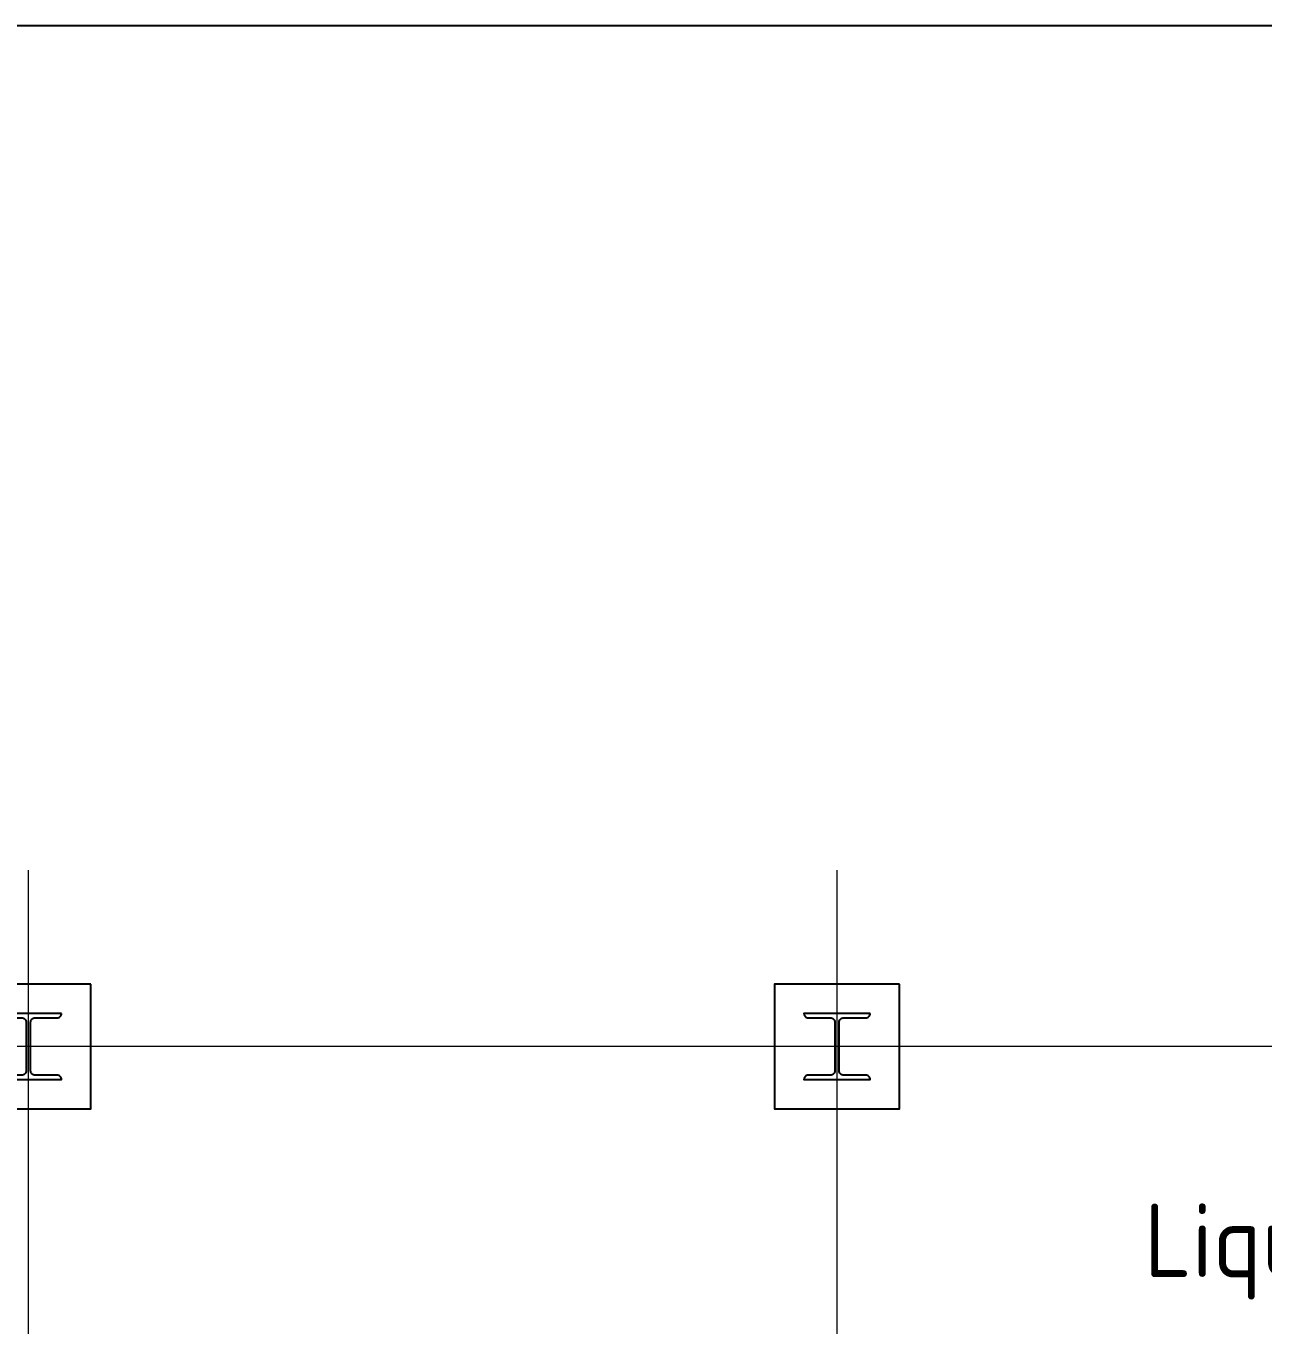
# Model space of a CAD drawing. Extents: x -681219 to -550379, y -242630 to -158199.
# Drawn here: x -654972 to -646558, y -206311 to -197475 of the extents above; entities that cross this region are included whole.
import ezdxf
from ezdxf.enums import TextEntityAlignment as Align
from ezdxf.lldxf.tags import DXFTag

# ---------------------------------------------------------------- set-up
doc = ezdxf.new("R2010")
doc.units = 0
doc.header["$LTSCALE"] = 1000
doc.layers.get('0').update_dxf_attribs({"linetype": 'CONTINUOUS'})
for name, color, linetype, lineweight in [('famsun', 7, 'CONTINUOUS', 0), ('text1', 7, 'CONTINUOUS', 0), ('轴网_轴线', 1, 'CENTER2', 0)]:
    doc.layers.add(name, color=color, linetype=linetype, lineweight=lineweight)
doc.layers.add('GY_Bj_Hatch', color=9, linetype='CONTINUOUS')
doc.styles.add('ISOCP', font='isocp.shx', dxfattribs={"bigfont": 'gbcbig.shx'})
tags = doc.linetypes.add('CENTER2', pattern=[28.575, 19.05, -3.175, 3.175, -3.175]).pattern_tags.tags
tags[10:11] = [DXFTag(74, 4), DXFTag(75, 0), DXFTag(340, '0'), DXFTag(46, 0.0), DXFTag(50, 0.0), DXFTag(44, 0.0), DXFTag(45, 0.0)]
tags[8:9] = [DXFTag(74, 4), DXFTag(75, 0), DXFTag(340, '0'), DXFTag(46, 0.0), DXFTag(50, 0.0), DXFTag(44, 0.0), DXFTag(45, 0.0)]
tags[6:7] = [DXFTag(74, 4), DXFTag(75, 0), DXFTag(340, '0'), DXFTag(46, 0.0), DXFTag(50, 0.0), DXFTag(44, 0.0), DXFTag(45, 0.0)]
tags[4:5] = [DXFTag(74, 4), DXFTag(75, 0), DXFTag(340, '0'), DXFTag(46, 0.0), DXFTag(50, 0.0), DXFTag(44, 0.0), DXFTag(45, 0.0)]

# ---------------------------------------------------------------- blocks, each defined once
blk = doc.blocks.new('轴网FB0EDE194AE0F5E0')
at = {"layer": 'GY_Bj_Hatch', "color": 255}
for points in [[(25075, 22925), (25925, 22925), (25925, 22075), (25075, 22075)], [(30575, 22925), (31425, 22925), (31425, 22075), (30575, 22075)]]:
    blk.add_lwpolyline(points, close=True, dxfattribs=at)
for points in [[(25275, 22725), (25725, 22725, -0.414214), (25695, 22695), (25545, 22695, 0.414214), (25515, 22665), (25515, 22335, 0.414214), (25545, 22305), (25695, 22305, -0.414214), (25725, 22275), (25275, 22275, -0.414214), (25305, 22305), (25455, 22305, 0.414214), (25485, 22335), (25485, 22665, 0.414214), (25455, 22695), (25305, 22695, -0.414214)], [(30775, 22725), (31225, 22725, -0.414214), (31195, 22695), (31045, 22695, 0.414214), (31015, 22665), (31015, 22335, 0.414214), (31045, 22305), (31195, 22305, -0.414214), (31225, 22275), (30775, 22275, -0.414214), (30805, 22305), (30955, 22305, 0.414214), (30985, 22335), (30985, 22665, 0.414214), (30955, 22695), (30805, 22695, -0.414214)]]:
    blk.add_lwpolyline(points, format="xyb", close=True, dxfattribs=at)
at = {"layer": '轴网_轴线'}
for p, q in [((25500, -1200), (25500, 23700)), ((31000, -1200), (31000, 23700)), ((-1200, 22500), (44200, 22500))]:
    blk.add_line(p, q, dxfattribs=at)
blk = doc.blocks.new('宠物食品标准A0')
at = {"color": 0}
blk.add_lwpolyline([(20, 821), (20, 10), (1179, 10), (1179, 821)], close=True, dxfattribs=at)
at = {"style": 'ISOCP', "flags": 8}
for tag, height, p in [('建设单位', 6, (1109, 98)), ('项目名称', 6, (1109, 82)), ('设计', 6, (894, 66)), ('审定', 6, (974, 66)), ('设计阶段', 6, (1164, 66)), ('图纸名称1', 10, (1059, 58)), ('制图', 6, (894, 50)), ('审核', 6, (974, 50)), ('图别', 6, (1164, 50)), ('图纸名称2', 10, (1059, 42)), ('校核', 6, (894, 34)), ('设计号', 6, (974, 34)), ('图号', 4, (1164, 34)), ('图纸名称3', 10, (1059, 26)), ('日期', 6, (894, 18)), ('比例', 6, (974, 18)), ('版本号', 6, (1164, 18))]:
    blk.add_attdef(tag, text='', height=height, dxfattribs=at).set_placement(p, align=Align.MIDDLE_CENTER)

msp = doc.modelspace()

# ---------------------------------------------------------------- block references
at = {"xscale": 55, "yscale": 55, "zscale": 55}
msp.add_blockref('宠物食品标准A0', (-681219.1158, -242629.5392), dxfattribs=at)
at = {"layer": 'famsun', "xscale": -1}
msp.add_blockref('轴网FB0EDE194AE0F5E0', (-623955.4609, -226916.6983), dxfattribs=at)

# ---------------------------------------------------------------- texts
at = {"layer": 'text1', "ltscale": 20, "insert": (-641215.0591, -205485.5097), "char_height": 500, "attachment_point": 3, "style": 'ISOCP'}
msp.add_mtext_dynamic_manual_height_columns('Liquid daliy tank area', width=16722.717465, gutter_width=355537.5, heights=[0], dxfattribs=at)

doc.saveas('drawing.dxf')
